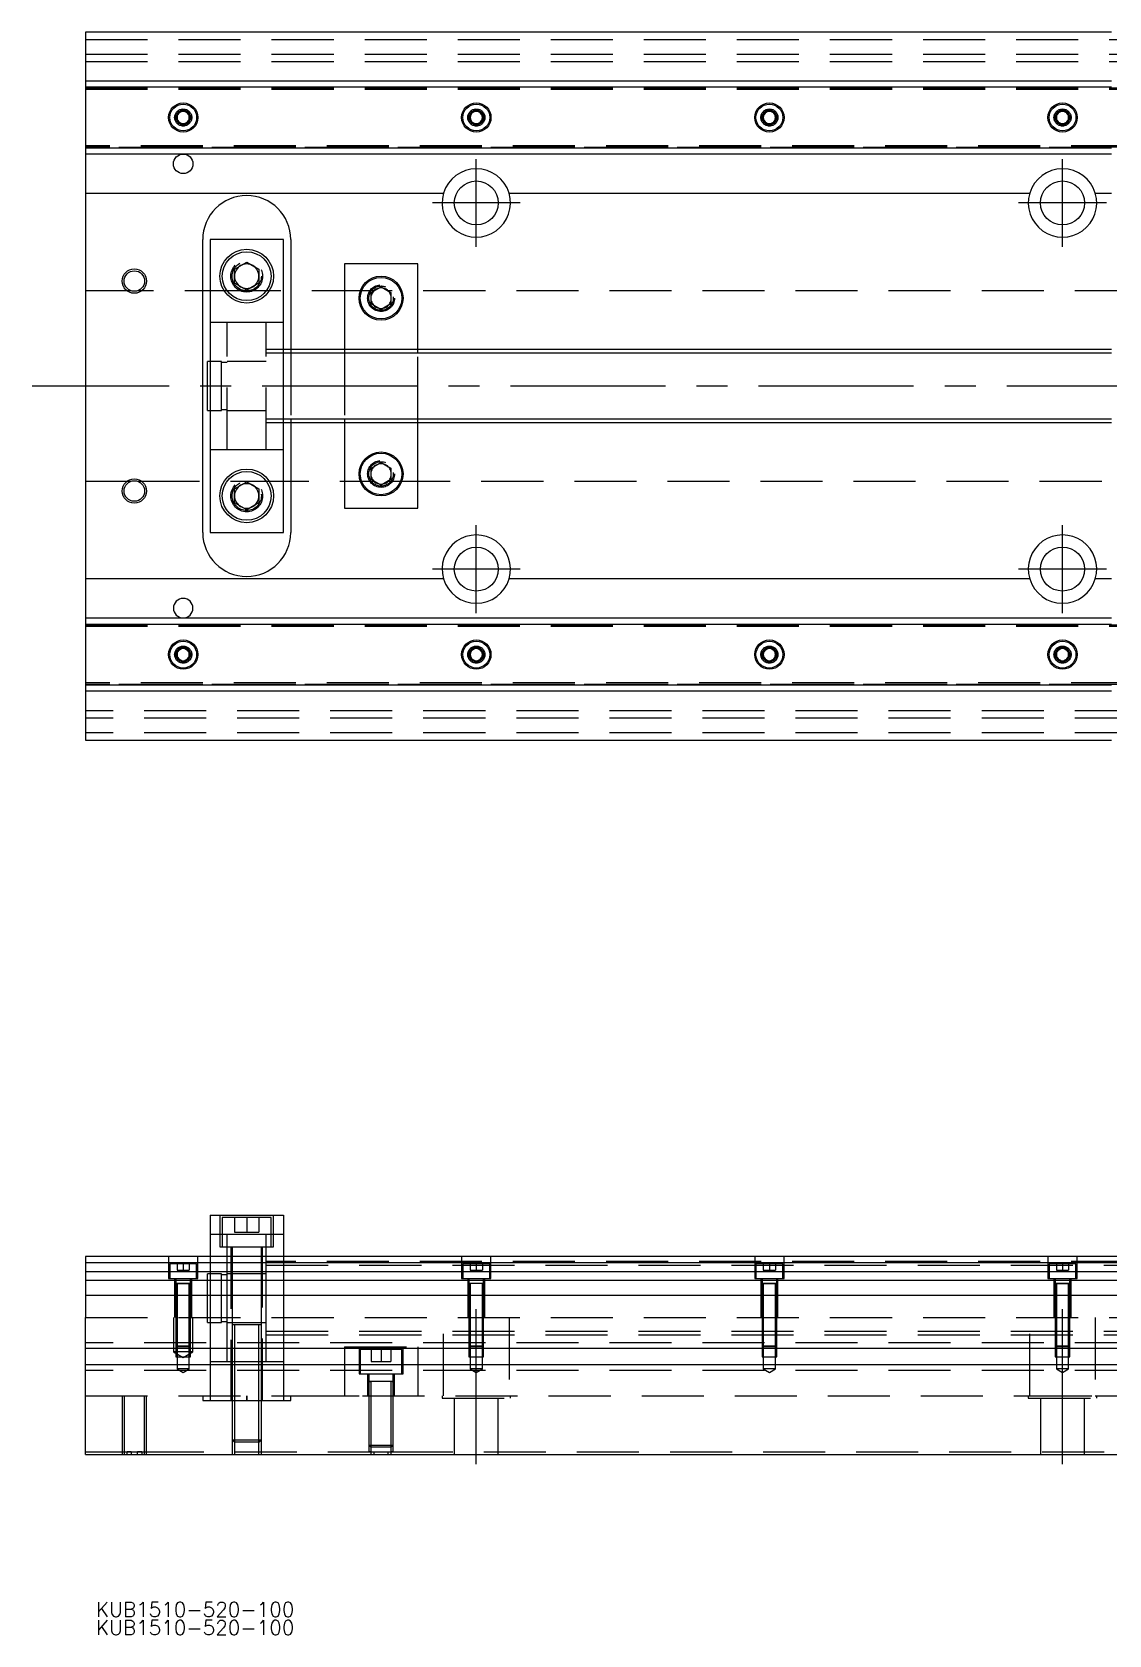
# Model space of a CAD drawing. Extents: x -11 to 722, y -256 to 77.
# Drawn here: x -10.9 to 209.5, y -255.8 to 72.5 of the extents above; entities that cross this region are included whole.
import ezdxf

# ---------------------------------------------------------------- set-up
doc = ezdxf.new("R2010")
doc.units = 0
doc.linetypes.add('CENTER', pattern=[50.8, 31.75, -6.35, 6.35, -6.35])
doc.linetypes.add('DASHED', pattern=[19.05, 12.7, -6.35])
doc.layers.get('0').update_dxf_attribs({"linetype": 'CONTINUOUS'})
doc.layers.add('CENTER', color=1, linetype='CENTER')
doc.styles.get("Standard").update_dxf_attribs({"font": 'txt.shx', "height": 3, "bigfont": 'bigfont.shx'})

# ---------------------------------------------------------------- blocks, each defined once
blk = doc.blocks.new('*U2')
at = {"color": 7, "linetype": 'CONTINUOUS'}
blk.add_text('KUB1510-520-100', height=3, dxfattribs=at).set_placement((2.13, -252.06))
blk = doc.blocks.new('*U3')
at = {"color": 7, "linetype": 'CONTINUOUS'}
blk.add_text('KUB1510-520-100', height=3, dxfattribs=at).set_placement((2.13, -255.79))

msp = doc.modelspace()

# ---------------------------------------------------------------- linework, layer by layer
at = {"color": 7, "linetype": 'CONTINUOUS'}
for p, q in [((0, 72.5), (0, 62.5)), ((210, 72.5), (0, 72.5)), ((0, 62.5), (210, 62.5)), ((0, 62.5), (0, 61.247728)), ((0, 61.247728), (0, 48.752272)), ((0, 61.247728), (210, 61.247728)), ((18.75, 55.721688), (20, 56.443376)), ((20, 56.443376), (21.25, 55.721688)), ((78.75, 55.721688), (80, 56.443376)), ((80, 56.443376), (81.25, 55.721688)), ((138.75, 55.721688), (140, 56.443376)), ((140, 56.443376), (141.25, 55.721688)), ((198.75, 55.721688), (200, 56.443376)), ((200, 56.443376), (201.25, 55.721688)), ((18.75, 54.278312), (18.75, 55.721688)), ((20, 53.556624), (18.75, 54.278312)), ((21.25, 54.278312), (20, 53.556624)), ((21.25, 55.721688), (21.25, 54.278312)), ((78.75, 54.278312), (78.75, 55.721688)), ((80, 53.556624), (78.75, 54.278312)), ((81.25, 54.278312), (80, 53.556624)), ((81.25, 55.721688), (81.25, 54.278312)), ((138.75, 54.278312), (138.75, 55.721688)), ((140, 53.556624), (138.75, 54.278312)), ((141.25, 54.278312), (140, 53.556624)), ((141.25, 55.721688), (141.25, 54.278312)), ((198.75, 54.278312), (198.75, 55.721688)), ((200, 53.556624), (198.75, 54.278312)), ((201.25, 54.278312), (200, 53.556624)), ((201.25, 55.721688), (201.25, 54.278312)), ((210, 48.752272), (0, 48.752272)), ((0, 48.752272), (0, 47.5)), ((210, 47.5), (0, 47.5)), ((0, 47.5), (0, 39.5)), ((0, 39.5), (73.291796, 39.5)), ((0, 39.5), (0, -39.5)), ((86.708204, 39.5), (193.291796, 39.5)), ((206.708204, 39.5), (210, 39.5)), ((24, -30), (24, 30)), ((25.5, 30), (25.5, -30)), ((40.5, 30), (25.5, 30)), ((40.5, -30), (40.5, 30)), ((42, 30), (42, 7.5)), ((30.5, 23.943376), (33, 25.386752)), ((30.5, 21.056624), (30.5, 23.943376)), ((33, 25.386752), (35.5, 23.943376)), ((35.5, 23.943376), (35.5, 21.056624)), ((68, 25), (53, 25)), ((53, 25), (53, 7.5)), ((68, 7.5), (68, 25)), ((33, 19.613248), (30.5, 21.056624)), ((35.5, 21.056624), (33, 19.613248)), ((58.5, 19.1547), (60.5, 20.309402)), ((60.5, 20.309402), (62.5, 19.1547)), ((58.5, 16.8453), (58.5, 19.1547)), ((60.5, 15.690598), (58.5, 16.8453)), ((62.5, 16.8453), (60.5, 15.690598)), ((62.5, 19.1547), (62.5, 16.8453)), ((210, 7.5), (40.5, 7.5)), ((25, -5), (25, 5)), ((25.5, 5), (25, 5)), ((25, -5), (25.5, -5)), ((40.5, -7.5), (210, -7.5)), ((42, -7.5), (42, -30)), ((53, -7.5), (53, -25)), ((68, -25), (68, -7.5)), ((58.5, -16.8453), (60.5, -15.690598)), ((60.5, -15.690598), (62.5, -16.8453)), ((30.5, -21.056624), (33, -19.613248)), ((33, -19.613248), (35.5, -21.056624)), ((58.5, -19.1547), (58.5, -16.8453)), ((60.5, -20.309402), (58.5, -19.1547)), ((62.5, -19.1547), (60.5, -20.309402)), ((62.5, -16.8453), (62.5, -19.1547)), ((30.5, -23.943376), (30.5, -21.056624)), ((35.5, -21.056624), (35.5, -23.943376)), ((33, -25.386752), (30.5, -23.943376)), ((35.5, -23.943376), (33, -25.386752)), ((53, -25), (68, -25)), ((25.5, -30), (40.5, -30)), ((0, -39.5), (0, -47.5)), ((73.291796, -39.5), (0, -39.5)), ((193.291796, -39.5), (86.708204, -39.5)), ((210, -39.5), (206.708204, -39.5)), ((0, -47.5), (210, -47.5)), ((0, -47.5), (0, -48.752272)), ((0, -48.752272), (210, -48.752272)), ((0, -48.752272), (0, -61.247728)), ((18.75, -54.278312), (20, -53.556624)), ((18.75, -55.721688), (18.75, -54.278312)), ((20, -56.443376), (18.75, -55.721688)), ((20, -53.556624), (21.25, -54.278312)), ((21.25, -55.721688), (20, -56.443376)), ((21.25, -54.278312), (21.25, -55.721688)), ((78.75, -54.278312), (80, -53.556624)), ((78.75, -55.721688), (78.75, -54.278312)), ((80, -56.443376), (78.75, -55.721688)), ((80, -53.556624), (81.25, -54.278312)), ((81.25, -55.721688), (80, -56.443376)), ((81.25, -54.278312), (81.25, -55.721688)), ((138.75, -54.278312), (140, -53.556624)), ((138.75, -55.721688), (138.75, -54.278312)), ((140, -56.443376), (138.75, -55.721688)), ((140, -53.556624), (141.25, -54.278312)), ((141.25, -55.721688), (140, -56.443376)), ((141.25, -54.278312), (141.25, -55.721688)), ((198.75, -54.278312), (200, -53.556624)), ((198.75, -55.721688), (198.75, -54.278312)), ((200, -56.443376), (198.75, -55.721688)), ((200, -53.556624), (201.25, -54.278312)), ((201.25, -55.721688), (200, -56.443376)), ((201.25, -54.278312), (201.25, -55.721688)), ((210, -61.247728), (0, -61.247728)), ((0, -61.247728), (0, -62.5)), ((210, -62.5), (0, -62.5)), ((0, -62.5), (0, -72.5)), ((0, -72.5), (210, -72.5)), ((25.5, -169.8), (25.5, -178.3)), ((25.5, -169.8), (40.5, -169.8)), ((40.5, -169.8), (40.5, -178.3)), ((214.5, -178.3), (0, -178.3)), ((0, -178.3), (0, -179.552272)), ((0, -179.552272), (0, -181.32668)), ((214.5, -179.552272), (0, -179.552272)), ((0, -181.32668), (214.5, -181.32668)), ((0, -181.32668), (0, -183.223076)), ((214.5, -183.223076), (0, -183.223076)), ((0, -183.223076), (0, -186.277372)), ((214.5, -186.277372), (0, -186.277372)), ((0, -186.277372), (0, -190.8)), ((0, -197.1), (0, -190.8)), ((520, -197.1), (0, -197.1)), ((0, -200.5), (0, -197.1)), ((520, -200.5), (0, -200.5)), ((0, -218.8), (0, -200.5)), ((0, -218.8), (520, -218.8))]:
    msp.add_line(p, q, dxfattribs=at)
at = {"color": 3, "linetype": 'DASHED'}
for p, q in [((0, 71), (520, 71)), ((0, 68), (520, 68)), ((0, 66.5), (520, 66.5)), ((0, 61.1147), (210, 61.1147)), ((0, 61.1), (214.5, 61.1)), ((0, 60.8), (214.5, 60.8)), ((21.477374, 55.25955), (21.5, 55)), ((78.5, 55), (78.52041, 55.24661)), ((138.5, 55), (138.52041, 55.24661)), ((198.5, 55), (198.52041, 55.24661)), ((214.5, 49.2), (0, 49.2)), ((214.5, 48.9), (0, 48.9)), ((210, 48.8853), (0, 48.8853)), ((30, 22.5), (30.020026, 22.846056)), ((9.359688, 19.5), (0, 19.5)), ((33, 19.5), (10.640312, 19.5)), ((59.030306, 19.5), (33, 19.5)), ((520, 19.5), (61.969694, 19.5)), ((62.983582, 18.286038), (63, 18)), ((29, 13), (25.5, 13)), ((29, -13), (29, 13)), ((37, 13), (29, 13)), ((37, -13), (37, 13)), ((40.5, 13), (37, 13)), ((40.5, 7.5), (37, 7.5)), ((40.5, 6.75), (37, 6.75)), ((42, 7.5), (42, 6.75)), ((42, 6.75), (42, -6.75)), ((53, 7.5), (53, 6.75)), ((53, 6.75), (53, -6.75)), ((68, 6.75), (68, 7.5)), ((68, -6.75), (68, 6.75)), ((27.85, 5), (25.5, 5)), ((27.85, -5), (27.85, 5)), ((29, 4.8), (27.85, 4.8)), ((37, 5), (29, 5)), ((25.5, -5), (27.85, -5)), ((27.85, -4.8), (29, -4.8)), ((29, -5), (37, -5)), ((37, -6.75), (40.5, -6.75)), ((37, -7.5), (40.5, -7.5)), ((42, -6.75), (42, -7.5)), ((53, -6.75), (53, -7.5)), ((68, -7.5), (68, -6.75)), ((25.5, -13), (29, -13)), ((29, -13), (37, -13)), ((37, -13), (40.5, -13)), ((0, -19.5), (9.359688, -19.5)), ((10.640312, -19.5), (33, -19.5)), ((33, -19.5), (59.030306, -19.5)), ((61.969694, -19.5), (520, -19.5)), ((62.983582, -17.713962), (63, -18)), ((35.977798, -22.135694), (36, -22.5)), ((0, -48.8853), (210, -48.8853)), ((0, -48.9), (214.5, -48.9)), ((0, -49.2), (214.5, -49.2)), ((18.5, -55), (18.52041, -54.75339)), ((78.5, -55), (78.52041, -54.75339)), ((138.5, -55), (138.52041, -54.75339)), ((198.5, -55), (198.52041, -54.75339)), ((214.5, -60.8), (0, -60.8)), ((214.5, -61.1), (0, -61.1)), ((210, -61.1147), (0, -61.1147)), ((520, -66.5), (0, -66.5)), ((520, -68), (0, -68)), ((520, -71), (0, -71)), ((27.5, -169.8), (27.5, -176.3)), ((38, -170.3), (28, -170.3)), ((28, -170.3), (28, -176.3)), ((30.5, -170.3), (30.5, -173.3)), ((33, -170.3), (33, -173.3)), ((35.5, -170.3), (35.5, -173.3)), ((38, -176.3), (38, -170.3)), ((38.5, -176.3), (38.5, -169.8)), ((29, -173.8), (25.5, -173.8)), ((29, -176.3), (29, -173.8)), ((37, -173.8), (29, -173.8)), ((30.5, -173.3), (33, -173.3)), ((33, -173.3), (35.5, -173.3)), ((37, -176.3), (37, -173.8)), ((40.5, -173.8), (37, -173.8)), ((27.5, -176.3), (38.5, -176.3)), ((29, -178.3), (29, -176.3)), ((29.75, -176.3), (29.75, -207.8)), ((30, -176.3), (30, -178.3)), ((36, -178.3), (36, -176.3)), ((36.25, -207.8), (36.25, -176.3)), ((37, -178.3), (37, -176.3)), ((17, -178.3), (17, -182.8)), ((22.75, -179.8), (17.25, -179.8)), ((17.25, -179.8), (17.25, -182.8)), ((18.75, -179.8), (18.75, -181.1)), ((20, -179.8), (20, -181.1)), ((21.25, -179.8), (21.25, -181.1)), ((22.75, -182.8), (22.75, -179.8)), ((23, -182.8), (23, -178.3)), ((25.5, -178.3), (25.5, -190.8)), ((29, -186.8), (29, -178.3)), ((30, -178.3), (30, -190.8)), ((36, -190.8), (36, -178.3)), ((37, -186.8), (37, -178.3)), ((40.5, -179.3), (37, -179.3)), ((37, -180.05), (470.005, -180.05)), ((40.5, -178.3), (40.5, -190.8)), ((214.5, -179.3), (40.5, -179.3)), ((77, -178.3), (77, -182.8)), ((82.75, -179.8), (77.25, -179.8)), ((77.25, -179.8), (77.25, -182.8)), ((78.75, -179.8), (78.75, -181.1)), ((80, -179.8), (80, -181.1)), ((81.25, -179.8), (81.25, -181.1)), ((82.75, -182.8), (82.75, -179.8)), ((83, -182.8), (83, -178.3)), ((137, -178.3), (137, -182.8)), ((142.75, -179.8), (137.25, -179.8)), ((137.25, -179.8), (137.25, -182.8)), ((138.75, -179.8), (138.75, -181.1)), ((140, -179.8), (140, -181.1)), ((141.25, -179.8), (141.25, -181.1)), ((142.75, -182.8), (142.75, -179.8)), ((143, -182.8), (143, -178.3)), ((197, -178.3), (197, -182.8)), ((202.75, -179.8), (197.25, -179.8)), ((197.25, -179.8), (197.25, -182.8)), ((198.75, -179.8), (198.75, -181.1)), ((200, -179.8), (200, -181.1)), ((201.25, -179.8), (201.25, -181.1)), ((202.75, -182.8), (202.75, -179.8)), ((203, -182.8), (203, -178.3)), ((17, -182.8), (23, -182.8)), ((18.25, -182.8), (18.25, -190.8)), ((21.500006, -183.8), (18.499994, -183.8)), ((19.998804, -183.8), (18.499994, -183.8)), ((18.5, -182.8), (18.5, -183.8)), ((18.5, -183.795), (18.5, -183.8)), ((18.5, -183.8), (18.62467, -183.8)), ((18.624678, -183.8), (18.5, -183.8)), ((18.5, -183.8), (18.5, -183.805)), ((18.5, -183.8), (18.5, -190.8)), ((18.62467, -183.8), (21.375392, -183.8)), ((19.998804, -183.8), (18.624678, -183.8)), ((18.75, -181.1), (20, -181.1)), ((18.75, -183.8), (18.75, -190.8)), ((21.500006, -183.8), (19.998804, -183.8)), ((21.37533, -183.8), (19.998804, -183.8)), ((20, -181.1), (21.25, -181.1)), ((21.25, -190.8), (21.25, -183.8)), ((21.5, -183.8), (21.37533, -183.8)), ((21.375392, -183.8), (21.5, -183.8)), ((21.5, -183.8), (21.5, -182.8)), ((21.5, -183.8), (21.5, -183.795)), ((21.5, -183.805), (21.5, -183.8)), ((21.5, -190.8), (21.5, -183.8)), ((21.75, -190.8), (21.75, -182.8)), ((25, -186.8), (25, -181.8)), ((25.5, -181.8), (25, -181.8)), ((27.85, -181.8), (25.5, -181.8)), ((27.85, -186.8), (27.85, -181.8)), ((29, -182), (27.85, -182)), ((30, -181.8), (29, -181.8)), ((36, -181.8), (30, -181.8)), ((37, -181.8), (36, -181.8)), ((77, -182.8), (83, -182.8)), ((78.25, -182.8), (78.25, -190.8)), ((79.998804, -183.8), (78.499994, -183.8)), ((81.500006, -183.8), (78.499994, -183.8)), ((78.5, -182.8), (78.5, -183.8)), ((78.5, -183.795), (78.5, -183.8)), ((78.624678, -183.8), (78.5, -183.8)), ((78.5, -183.8), (78.5, -183.805)), ((78.5, -183.8), (78.5, -190.8)), ((79.998804, -183.8), (78.624678, -183.8)), ((78.75, -181.1), (80, -181.1)), ((78.75, -183.8), (78.75, -190.8)), ((81.500006, -183.8), (79.998804, -183.8)), ((81.37533, -183.8), (79.998804, -183.8)), ((80, -181.1), (81.25, -181.1)), ((81.25, -190.8), (81.25, -183.8)), ((81.5, -183.8), (81.37533, -183.8)), ((81.5, -183.8), (81.5, -182.8)), ((81.5, -183.8), (81.5, -183.795)), ((81.5, -183.805), (81.5, -183.8)), ((81.5, -190.8), (81.5, -183.8)), ((81.75, -190.8), (81.75, -182.8)), ((137, -182.8), (143, -182.8)), ((138.25, -182.8), (138.25, -190.8)), ((141.500006, -183.8), (138.499994, -183.8)), ((139.998804, -183.8), (138.499994, -183.8)), ((141.500006, -183.8), (138.499994, -183.8)), ((138.5, -182.8), (138.5, -183.8)), ((138.5, -183.795), (138.5, -183.8)), ((138.5, -183.8), (138.62467, -183.8)), ((138.624678, -183.8), (138.5, -183.8)), ((138.5, -183.8), (138.5, -190.8)), ((138.5, -183.8), (138.5, -183.805)), ((138.62467, -183.8), (141.375392, -183.8)), ((139.998804, -183.8), (138.624678, -183.8)), ((138.75, -181.1), (140, -181.1)), ((138.75, -183.8), (138.75, -190.8)), ((141.500006, -183.8), (139.998804, -183.8)), ((141.37533, -183.8), (139.998804, -183.8)), ((140, -181.1), (141.25, -181.1)), ((141.25, -190.8), (141.25, -183.8)), ((141.5, -183.8), (141.37533, -183.8)), ((141.375392, -183.8), (141.5, -183.8)), ((141.5, -183.8), (141.5, -182.8)), ((141.5, -183.8), (141.5, -183.795)), ((141.5, -190.8), (141.5, -183.8)), ((141.5, -183.805), (141.5, -183.8)), ((141.75, -190.8), (141.75, -182.8)), ((197, -182.8), (203, -182.8)), ((198.25, -182.8), (198.25, -190.8)), ((201.500006, -183.8), (198.499994, -183.8)), ((199.998804, -183.8), (198.499994, -183.8)), ((201.500006, -183.8), (198.499994, -183.8)), ((198.5, -182.8), (198.5, -183.8)), ((198.5, -183.795), (198.5, -183.8)), ((198.5, -183.8), (198.62467, -183.8)), ((198.624678, -183.8), (198.5, -183.8)), ((198.5, -183.8), (198.5, -190.8)), ((198.5, -183.8), (198.5, -183.805)), ((198.62467, -183.8), (201.375392, -183.8)), ((199.998804, -183.8), (198.624678, -183.8)), ((198.75, -181.1), (200, -181.1)), ((198.75, -183.8), (198.75, -190.8)), ((201.500006, -183.8), (199.998804, -183.8)), ((201.37533, -183.8), (199.998804, -183.8)), ((200, -181.1), (201.25, -181.1)), ((201.25, -190.8), (201.25, -183.8)), ((201.5, -183.8), (201.37533, -183.8)), ((201.375392, -183.8), (201.5, -183.8)), ((201.5, -183.8), (201.5, -182.8)), ((201.5, -183.8), (201.5, -183.795)), ((201.5, -190.8), (201.5, -183.8)), ((201.5, -183.805), (201.5, -183.8)), ((201.75, -190.8), (201.75, -182.8)), ((25, -190.8), (25, -186.8)), ((27.85, -190.8), (27.85, -186.8)), ((29, -190.8), (29, -186.8)), ((37, -190.8), (37, -186.8)), ((0, -190.8), (520, -190.8)), ((18, -190.8), (18, -197.8)), ((18.5, -190.8), (18.5, -196.55)), ((18.500006, -190.8), (18.500002, -196.55)), ((18.75, -190.8), (18.75, -196.8)), ((21.25, -196.8), (21.25, -190.8)), ((21.499998, -196.55), (21.499994, -190.8)), ((21.5, -196.55), (21.5, -190.8)), ((22, -197.8), (22, -190.8)), ((25, -191.8), (25, -190.8)), ((25, -191.8), (25.5, -191.8)), ((25.5, -190.8), (25.5, -197.1)), ((25.5, -191.8), (27.85, -191.8)), ((27.85, -191.8), (27.85, -190.8)), ((27.85, -191.6), (29, -191.6)), ((29, -197.1), (29, -190.8)), ((29, -191.8), (30, -191.8)), ((36.000006, -192.3), (29.999994, -192.3)), ((36.000006, -192.3), (29.999994, -192.3)), ((30, -190.8), (30, -192.3)), ((30, -191.8), (36, -191.8)), ((30, -192.295), (30, -192.3)), ((30.349602, -192.3), (30, -192.3)), ((30, -192.3), (30, -197.1)), ((30, -192.3), (30, -192.305)), ((35.65035, -192.3), (30.349602, -192.3)), ((30.5, -192.3), (30.5, -197.1)), ((35.5, -197.1), (35.5, -192.3)), ((36, -192.3), (35.65035, -192.3)), ((36, -192.3), (36, -190.8)), ((36, -191.8), (37, -191.8)), ((36, -192.3), (36, -192.295)), ((36, -197.1), (36, -192.3)), ((36, -192.305), (36, -192.3)), ((37, -197.1), (37, -190.8)), ((37, -193.55), (470.005, -193.55)), ((40.5, -190.8), (40.5, -197.1)), ((73.291796, -206.8), (73.291796, -190.8)), ((78.5, -190.8), (78.5, -196.55)), ((78.500006, -190.8), (78.500002, -196.55)), ((78.75, -190.8), (78.75, -196.8)), ((81.25, -196.8), (81.25, -190.8)), ((81.499998, -196.55), (81.499994, -190.8)), ((81.5, -196.55), (81.5, -190.8)), ((86.708204, -190.8), (86.708204, -206.8)), ((138.5, -190.8), (138.5, -196.55)), ((138.5, -193.55), (138.75, -193.55)), ((138.500006, -190.8), (138.500002, -196.55)), ((138.75, -190.8), (138.75, -196.8)), ((138.75, -193.55), (141.25, -193.55)), ((141.25, -196.8), (141.25, -190.8)), ((141.25, -193.55), (141.5, -193.55)), ((141.499998, -196.55), (141.499994, -190.8)), ((141.5, -196.55), (141.5, -190.8)), ((193.291796, -206.8), (193.291796, -190.8)), ((198.5, -190.8), (198.5, -196.55)), ((198.500006, -190.8), (198.500002, -196.55)), ((198.75, -190.8), (198.75, -196.8)), ((201.25, -196.8), (201.25, -190.8)), ((201.499998, -196.55), (201.499994, -190.8)), ((201.5, -196.55), (201.5, -190.8)), ((206.708204, -190.8), (206.708204, -206.8)), ((520, -195.95), (0, -195.95)), ((18.5, -196.55), (21.5, -196.55)), ((18.5, -196.55), (18.75, -196.8)), ((18.500002, -196.55), (18.500006, -197.1)), ((21.25, -196.8), (18.75, -196.8)), ((18.75, -196.8), (18.75, -198.8)), ((21.25, -196.8), (21.5, -196.55)), ((21.25, -198.8), (21.25, -196.8)), ((21.499994, -197.1), (21.499998, -196.55)), ((37, -194.3), (470.005, -194.3)), ((53, -196.8), (53, -197.1)), ((53, -196.8), (68, -196.8)), ((56, -196.8), (56, -202.3)), ((65, -202.3), (65, -196.8)), ((68, -196.8), (68, -197.1)), ((78.5, -196.55), (81.5, -196.55)), ((78.5, -196.55), (78.75, -196.8)), ((78.500002, -196.55), (78.500006, -197.1)), ((81.25, -196.8), (78.75, -196.8)), ((78.75, -196.8), (78.75, -198.8)), ((81.25, -196.8), (81.5, -196.55)), ((81.25, -198.8), (81.25, -196.8)), ((81.499994, -197.1), (81.499998, -196.55)), ((138.5, -194.3), (138.75, -194.3)), ((138.5, -196.55), (141.5, -196.55)), ((138.5, -196.55), (138.75, -196.8)), ((138.500002, -196.55), (138.500006, -197.1)), ((138.75, -194.3), (141.25, -194.3)), ((141.25, -196.8), (138.75, -196.8)), ((138.75, -196.8), (138.75, -198.8)), ((141.25, -194.3), (141.5, -194.3)), ((141.25, -196.8), (141.5, -196.55)), ((141.25, -198.8), (141.25, -196.8)), ((141.499994, -197.1), (141.499998, -196.55)), ((198.5, -196.55), (201.5, -196.55)), ((198.5, -196.55), (198.75, -196.8)), ((198.500002, -196.55), (198.500006, -197.1)), ((201.25, -196.8), (198.75, -196.8)), ((198.75, -196.8), (198.75, -198.8)), ((201.25, -196.8), (201.5, -196.55)), ((201.25, -198.8), (201.25, -196.8)), ((201.499994, -197.1), (201.499998, -196.55)), ((22, -197.8), (18, -197.8)), ((18, -197.8), (20, -198.9547)), ((18.500006, -197.1), (18.500006, -198.8)), ((18.500006, -198.8), (21.499994, -198.8)), ((18.75, -198.8), (18.75, -201.3)), ((20, -198.9547), (22, -197.8)), ((21.25, -201.3), (21.25, -198.8)), ((21.499994, -198.8), (21.499994, -197.1)), ((25.5, -197.1), (25.5, -200.5)), ((25.5, -199.8), (29, -199.8)), ((29, -199.8), (29, -197.1)), ((29, -199.8), (30, -199.8)), ((30, -197.1), (30, -200.5)), ((30, -199.8), (30.5, -199.8)), ((30.5, -197.1), (30.5, -200.5)), ((30.5, -199.8), (35.5, -199.8)), ((35.5, -200.5), (35.5, -197.1)), ((35.5, -199.8), (36, -199.8)), ((36, -200.5), (36, -197.1)), ((36, -199.8), (37, -199.8)), ((37, -199.8), (37, -197.1)), ((37, -199.8), (40.5, -199.8)), ((40.5, -197.1), (40.5, -200.5)), ((53, -197.1), (53, -200.5)), ((64.75, -197.3), (56.25, -197.3)), ((56.25, -197.3), (56.25, -200.5)), ((58.5, -197.3), (58.5, -199.8)), ((58.5, -199.8), (60.5, -199.8)), ((60.5, -197.3), (60.5, -199.8)), ((60.5, -199.8), (62.5, -199.8)), ((62.5, -197.3), (62.5, -199.8)), ((64.75, -200.5), (64.75, -197.3)), ((68, -197.1), (68, -200.5)), ((78.500006, -197.1), (78.500006, -198.8)), ((78.500006, -198.8), (81.499994, -198.8)), ((78.75, -198.8), (78.75, -201.3)), ((81.25, -201.3), (81.25, -198.8)), ((81.499994, -198.8), (81.499994, -197.1)), ((138.500006, -197.1), (138.500006, -198.8)), ((138.500006, -198.8), (141.499994, -198.8)), ((138.75, -198.8), (138.75, -201.3)), ((141.25, -201.3), (141.25, -198.8)), ((141.499994, -198.8), (141.499994, -197.1)), ((198.500006, -197.1), (198.500006, -198.8)), ((198.500006, -198.8), (201.499994, -198.8)), ((198.75, -198.8), (198.75, -201.3)), ((201.25, -201.3), (201.25, -198.8)), ((201.499994, -198.8), (201.499994, -197.1)), ((520, -201.65), (0, -201.65)), ((21.25, -201.3), (18.75, -201.3)), ((18.75, -201.3), (20, -202.021688)), ((20, -202.021688), (21.25, -201.3)), ((25.5, -200.5), (25.5, -207.8)), ((30, -200.5), (30, -207.8)), ((30.5, -200.5), (30.5, -207.8)), ((35.5, -207.8), (35.5, -200.5)), ((36, -207.8), (36, -200.5)), ((40.5, -200.5), (40.5, -207.8)), ((53, -200.5), (53, -206.8)), ((56, -202.3), (65, -202.3)), ((56.25, -200.5), (56.25, -202.3)), ((57.75, -202.3), (57.75, -206.8)), ((58, -202.3), (58, -203.9)), ((63, -203.9), (63, -202.3)), ((63.25, -206.8), (63.25, -202.3)), ((64.75, -202.3), (64.75, -200.5)), ((68, -200.5), (68, -206.8)), ((81.25, -201.3), (78.75, -201.3)), ((78.75, -201.3), (80, -202.021688)), ((80, -202.021688), (81.25, -201.3)), ((141.25, -201.3), (138.75, -201.3)), ((138.75, -201.3), (140, -202.021688)), ((140, -202.021688), (141.25, -201.3)), ((201.25, -201.3), (198.75, -201.3)), ((198.75, -201.3), (200, -202.021688)), ((200, -202.021688), (201.25, -201.3)), ((0, -206.8), (43.291796, -206.8)), ((7.500006, -206.8), (7.500006, -218.8)), ((7.9, -206.8), (12.1, -206.8)), ((7.9, -206.8), (7.9, -218.8)), ((12.1, -218.8), (12.1, -206.8)), ((12.499994, -218.8), (12.499994, -206.8)), ((24, -206.8), (24, -207.8)), ((33, -206.8), (33, -207.8)), ((33, -207.8), (33, -206.8)), ((42, -207.8), (42, -206.8)), ((43.291796, -206.8), (56.708204, -206.8)), ((56.708204, -206.8), (193.291796, -206.8)), ((63.000006, -203.9), (57.999994, -203.9)), ((63.000006, -203.9), (57.999994, -203.9)), ((63.000006, -203.9), (57.999994, -203.9)), ((58, -203.895), (58, -203.9)), ((58, -203.9), (58.257448, -203.9)), ((58.257468, -203.9), (58, -203.9)), ((58, -203.9), (58, -203.905)), ((58, -203.9), (58, -206.8)), ((58, -206.8), (58, -216.9)), ((58.000006, -206.8), (58.000006, -216.900006)), ((62.742552, -203.9), (58.257468, -203.9)), ((58.4, -203.9), (58.4, -206.8)), ((58.4, -206.8), (58.4, -217.3)), ((62.6, -206.8), (62.6, -203.9)), ((62.6, -217.3), (62.6, -206.8)), ((63, -203.9), (62.742552, -203.9)), ((62.742602, -203.9), (63, -203.9)), ((62.999994, -216.900006), (62.999994, -206.8)), ((63, -203.9), (63, -203.895)), ((63, -203.905), (63, -203.9)), ((63, -206.8), (63, -203.9)), ((63, -216.9), (63, -206.8)), ((73, -206.8), (73, -207.3)), ((87, -207.3), (87, -206.8)), ((193, -206.8), (193, -207.3)), ((193.291796, -206.8), (206.708204, -206.8)), ((206.708204, -206.8), (313.291796, -206.8)), ((207, -207.3), (207, -206.8)), ((24, -207.8), (33, -207.8)), ((30, -207.8), (30, -215.8)), ((30.000006, -207.8), (30.000006, -215.800006)), ((30.5, -207.8), (30.5, -216.3)), ((33, -207.8), (42, -207.8)), ((35.5, -216.3), (35.5, -207.8)), ((35.999994, -215.800006), (35.999994, -207.8)), ((36, -215.8), (36, -207.8)), ((73, -207.3), (87, -207.3)), ((75.5, -207.3), (75.5, -218.8)), ((84.5, -218.8), (84.5, -207.3)), ((193, -207.3), (207, -207.3)), ((195.5, -207.3), (195.5, -218.8)), ((204.5, -218.8), (204.5, -207.3)), ((30, -215.8), (36, -215.8)), ((30, -215.8), (30.5, -216.3)), ((30.000006, -215.800006), (30.000006, -218.8)), ((35.5, -216.3), (30.5, -216.3)), ((30.5, -216.3), (30.5, -218.8)), ((35.5, -216.3), (36, -215.8)), ((35.5, -218.8), (35.5, -216.3)), ((35.999994, -218.8), (35.999994, -215.800006)), ((0, -218.3), (8.500008, -218.3)), ((8.500008, -218.8), (8.500008, -218.3)), ((9.359688, -218.3), (8.500008, -218.3)), ((8.500008, -218.3), (9.359688, -218.3)), ((9.359688, -218.3), (10.640312, -218.3)), ((9.359688, -218.3), (9.359688, -218.8)), ((11.499992, -218.3), (10.640312, -218.3)), ((10.640312, -218.8), (10.640312, -218.3)), ((10.640312, -218.3), (11.499992, -218.3)), ((11.499992, -218.3), (11.499992, -218.8)), ((11.499992, -218.3), (58.500006, -218.3)), ((58, -216.9), (63, -216.9)), ((58, -216.9), (58.4, -217.3)), ((58.000006, -216.900006), (58.000006, -218.3)), ((58.500006, -218.3), (58.000006, -218.3)), ((62.6, -217.3), (58.4, -217.3)), ((58.4, -217.3), (58.4, -218.3)), ((58.500006, -218.8), (58.500006, -218.3)), ((58.500006, -218.3), (59.030306, -218.3)), ((59.030306, -218.3), (61.969694, -218.3)), ((59.030306, -218.3), (59.030306, -218.8)), ((61.969694, -218.8), (61.969694, -218.3)), ((61.969694, -218.3), (62.499994, -218.3)), ((62.999994, -218.3), (62.499994, -218.3)), ((62.499994, -218.3), (62.499994, -218.8)), ((62.499994, -218.3), (520, -218.3)), ((62.6, -217.3), (63, -216.9)), ((62.6, -218.3), (62.6, -217.3)), ((62.999994, -218.3), (62.999994, -216.900006))]:
    msp.add_line(p, q, dxfattribs=at)
at = {"color": 3, "linetype": 'CONTINUOUS'}
for p, q in [((210, 6.75), (40.5, 6.75)), ((40.5, -6.75), (210, -6.75))]:
    msp.add_line(p, q, dxfattribs=at)
at = {"color": 7, "linetype": 'CONTINUOUS'}
for centre, radius in [((20, 55), 3), ((20, 55), 2.75), ((80, 55), 3), ((80, 55), 2.75), ((140, 55), 3), ((140, 55), 2.75), ((200, 55), 3), ((200, 55), 2.75), ((20, 45.5), 2), ((80, 37.5), 4.5), ((200, 37.5), 4.5), ((33, 22.5), 5.5), ((33, 22.5), 5), ((10, 21.5), 2.1), ((60.5, 18), 4.5), ((60.5, 18), 4.25), ((60.5, -18), 4.5), ((60.5, -18), 4.25), ((10, -21.5), 2.1), ((33, -22.5), 5.5), ((33, -22.5), 5), ((80, -37.5), 4.5), ((200, -37.5), 4.5), ((20, -55), 3), ((20, -55), 2.75), ((80, -55), 3), ((80, -55), 2.75), ((140, -55), 3), ((140, -55), 2.75), ((200, -55), 3), ((200, -55), 2.75)]:
    msp.add_circle(centre, radius, dxfattribs=at)
at = {"color": 3, "linetype": 'DASHED'}
for centre, radius in [((20, 55), 1.75), ((20, 55), 1.5), ((80, 55), 1.75), ((80, 55), 1.5), ((140, 55), 1.75), ((140, 55), 1.5), ((200, 55), 1.75), ((200, 55), 1.5), ((33, 22.5), 3.25), ((33, 22.5), 3), ((60.5, 18), 2.75), ((60.5, 18), 2.5), ((60.5, -18), 2.75), ((60.5, -18), 2.5), ((33, -22.5), 3.25), ((33, -22.5), 3), ((20, -55), 1.75), ((20, -55), 1.5), ((80, -55), 1.75), ((80, -55), 1.5), ((140, -55), 1.75), ((140, -55), 1.5), ((200, -55), 1.75), ((200, -55), 1.5)]:
    msp.add_circle(centre, radius, dxfattribs=at)
at = {"color": 3, "linetype": 'CONTINUOUS'}
for centre in [(10, 21.5), (10, -21.5)]:
    msp.add_circle(centre, 2.5, dxfattribs=at)
at = {"color": 7, "linetype": 'CONTINUOUS'}
for centre, radius, start, end in [((20, 55), 1.25, 120, 180), ((20, 55), 1.25, 60, 120), ((20, 55), 1.25, 0, 60), ((80, 55), 1.25, 120, 180), ((80, 55), 1.25, 60, 120), ((80, 55), 1.25, 0, 60), ((140, 55), 1.25, 120, 180), ((140, 55), 1.25, 60, 120), ((140, 55), 1.25, 0, 60), ((200, 55), 1.25, 120, 180), ((200, 55), 1.25, 60, 120), ((200, 55), 1.25, 0, 60), ((20, 55), 1.25, 180, 240), ((20, 55), 1.25, 240, 300), ((20, 55), 1.25, 300, 0), ((80, 55), 1.25, 180, 240), ((80, 55), 1.25, 240, 300), ((80, 55), 1.25, 300, 0), ((140, 55), 1.25, 180, 240), ((140, 55), 1.25, 240, 300), ((140, 55), 1.25, 300, 0), ((200, 55), 1.25, 180, 240), ((200, 55), 1.25, 240, 300), ((200, 55), 1.25, 300, 0), ((80, 37.5), 7, 16.60155, 163.39845), ((200, 37.5), 7, 16.60155, 163.39845), ((80, 37.5), 7, 163.39845, 16.60155), ((200, 37.5), 7, 163.39845, 16.60155), ((33, 30), 9, 90, 180), ((33, 30), 9, 0, 90), ((33, 22.5), 2.5, 120, 180), ((33, 22.5), 2.5, 60, 120), ((33, 22.5), 2.5, 0, 60), ((33, 22.5), 2.5, 180, 240), ((33, 22.5), 2.5, 240, 300), ((33, 22.5), 2.5, 300, 0), ((60.5, 18), 2.1, 102.24721, 137.75279), ((60.5, 18), 2.1, 77.75279, 102.24721), ((60.5, 18), 2.1, 42.24721, 77.75279), ((60.5, 18), 2.1, 162.24721, 180), ((60.5, 18), 2.1, 180, 197.75279), ((60.5, 18), 2.1, 137.75279, 162.24721), ((60.5, 18), 2.1, 197.75279, 222.24721), ((60.5, 18), 2.1, 222.24721, 257.75279), ((60.5, 18), 2.1, 282.24721, 317.75279), ((60.5, 18), 2.1, 17.75279, 42.24721), ((60.5, 18), 2.1, 317.75279, 342.24721), ((60.5, 18), 2.1, 342.24721, 17.75279), ((60.5, 18), 2.1, 257.75279, 282.24721), ((60.5, -18), 2.1, 102.24721, 137.75279), ((60.5, -18), 2.1, 77.75279, 102.24721), ((60.5, -18), 2.1, 42.24721, 77.75279), ((60.5, -18), 2.1, 162.24721, 180), ((60.5, -18), 2.1, 180, 197.75279), ((60.5, -18), 2.1, 137.75279, 162.24721), ((60.5, -18), 2.1, 197.75279, 222.24721), ((60.5, -18), 2.1, 222.24721, 257.75279), ((60.5, -18), 2.1, 282.24721, 317.75279), ((60.5, -18), 2.1, 17.75279, 42.24721), ((60.5, -18), 2.1, 317.75279, 342.24721), ((60.5, -18), 2.1, 342.24721, 17.75279), ((33, -22.5), 2.5, 120, 180), ((33, -22.5), 2.5, 180, 240), ((33, -22.5), 2.5, 60, 120), ((33, -22.5), 2.5, 0, 60), ((33, -22.5), 2.5, 300, 0), ((60.5, -18), 2.1, 257.75279, 282.24721), ((33, -22.5), 2.5, 240, 300), ((33, -30), 9, 180, 270), ((33, -30), 9, 270, 0), ((80, -37.5), 7, 343.39845, 196.60155), ((200, -37.5), 7, 343.39845, 196.60155), ((80, -37.5), 7, 196.60155, 343.39845), ((200, -37.5), 7, 196.60155, 343.39845), ((20, -45.5), 2, 90, 270), ((20, -45.5), 2, 270, 90), ((20, -55), 1.25, 120, 180), ((20, -55), 1.25, 180, 240), ((20, -55), 1.25, 60, 120), ((20, -55), 1.25, 0, 60), ((20, -55), 1.25, 300, 0), ((80, -55), 1.25, 120, 180), ((80, -55), 1.25, 180, 240), ((80, -55), 1.25, 60, 120), ((80, -55), 1.25, 0, 60), ((80, -55), 1.25, 300, 0), ((140, -55), 1.25, 120, 180), ((140, -55), 1.25, 180, 240), ((140, -55), 1.25, 60, 120), ((140, -55), 1.25, 0, 60), ((140, -55), 1.25, 300, 0), ((200, -55), 1.25, 120, 180), ((200, -55), 1.25, 180, 240), ((200, -55), 1.25, 60, 120), ((200, -55), 1.25, 0, 60), ((200, -55), 1.25, 300, 0), ((20, -55), 1.25, 240, 300), ((80, -55), 1.25, 240, 300), ((140, -55), 1.25, 240, 300), ((200, -55), 1.25, 240, 300)]:
    msp.add_arc(centre, radius, start, end, dxfattribs=at)
at = {"layer": 'CENTER', "color": 1, "linetype": 'CENTER'}
for p, q in [((80, 28.5), (80, 46.5)), ((200, 28.5), (200, 46.5)), ((89, 37.5), (71, 37.5)), ((209, 37.5), (191, 37.5)), ((575.928927, 0), (-10.939157, 0)), ((80, -46.5), (80, -28.5)), ((200, -46.5), (200, -28.5)), ((89, -37.5), (71, -37.5)), ((209, -37.5), (191, -37.5)), ((80, -220.8), (80, -188.8)), ((200, -220.8), (200, -188.8))]:
    msp.add_line(p, q, dxfattribs=at)

# ---------------------------------------------------------------- block references
at = {"color": 7, "linetype": 'CONTINUOUS'}
for name in ['*U2', '*U3']:
    msp.add_blockref(name, (0, 0), dxfattribs=at)

doc.saveas('drawing.dxf')
